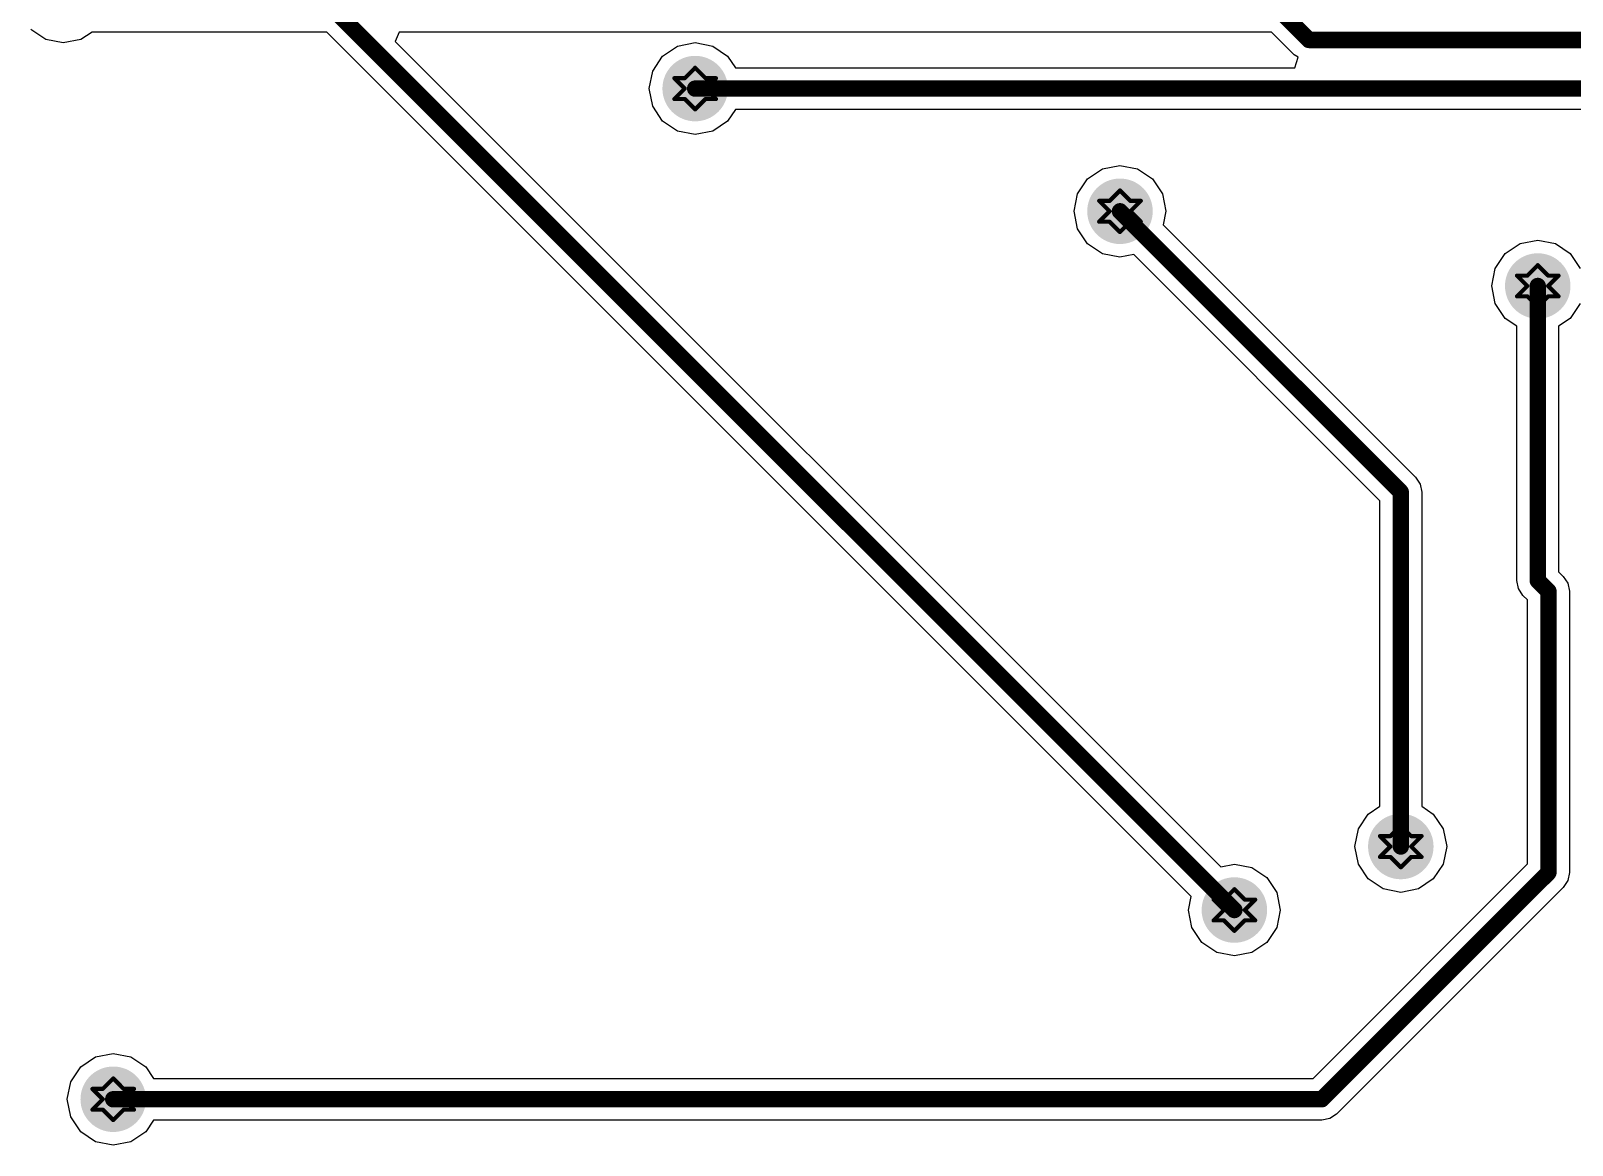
# Paper-space layout 'Лист1' of a CAD drawing. Header units: millimetres. Extents: x 0 to 594, y 0 to 420.
# Drawn here: x 374.17 to 411.77, y 278.08 to 305.27 of the extents above; entities that cross this region are included whole.
import ezdxf

# ---------------------------------------------------------------- set-up
doc = ezdxf.new("R2010")
doc.units = ezdxf.units.MM
doc.layers.add('BottomLayer', color=5, linetype='Continuous')
doc.layers.add('DrillDrawing', color=1, linetype='Continuous')

psp = doc.layouts.new('Лист1')

# ---------------------------------------------------------------- hatches: boundary and pattern name
at = {"layer": 'BottomLayer'}
h = psp.add_hatch(color=5, dxfattribs=at)
edge = h.paths.add_edge_path()
edge.add_arc((390.377, 303.861), 0.799, 0, 360, ccw=False)
h = psp.add_hatch(color=5, dxfattribs=at)
edge = h.paths.add_edge_path()
edge.add_arc((400.741, 300.867), 0.799, 0, 360, ccw=False)
h = psp.add_hatch(color=5, dxfattribs=at)
edge = h.paths.add_edge_path()
edge.add_arc((410.933, 299.044), 0.799, 0, 360, ccw=False)
h = psp.add_hatch(color=5, dxfattribs=at)
edge = h.paths.add_edge_path()
edge.add_arc((407.592, 285.366), 0.799, 0, 360, ccw=False)
h = psp.add_hatch(color=5, dxfattribs=at)
edge = h.paths.add_edge_path()
edge.add_arc((403.532, 283.816), 0.799, 0, 360, ccw=False)
h = psp.add_hatch(color=5, dxfattribs=at)
edge = h.paths.add_edge_path()
edge.add_arc((376.18, 279.199), 0.799, 0, 360, ccw=False)

# ---------------------------------------------------------------- linework, layer by layer
for p, q in [((374.533, 305.059), (374.17, 305.302)), ((374.962, 304.974), (374.533, 305.059)), ((375.39, 305.059), (374.962, 304.974)), ((375.662, 305.241), (375.39, 305.059)), ((381.387, 305.241), (375.662, 305.241)), ((402.478, 284.15), (381.387, 305.241)), ((383.159, 305.241), (383.062, 305.006)), ((383.062, 305.006), (403.198, 284.87)), ((404.437, 305.241), (383.159, 305.241)), ((389.948, 304.896), (390.377, 304.982)), ((390.377, 304.982), (390.805, 304.896)), ((404.991, 304.687), (404.437, 305.241)), ((389.342, 304.29), (389.584, 304.653)), ((389.584, 304.653), (389.948, 304.896)), ((390.805, 304.896), (391.169, 304.653)), ((391.169, 304.653), (391.358, 304.37)), ((405.085, 304.624), (404.991, 304.687)), ((405.008, 304.37), (405.085, 304.624)), ((389.256, 303.861), (389.342, 304.29)), ((391.358, 304.37), (405.008, 304.37)), ((389.342, 303.432), (389.256, 303.861)), ((389.584, 303.069), (389.342, 303.432)), ((391.358, 303.352), (391.169, 303.069)), ((429.996, 303.352), (391.358, 303.352)), ((389.948, 302.826), (389.584, 303.069)), ((390.377, 302.741), (389.948, 302.826)), ((390.805, 302.826), (390.377, 302.741)), ((391.169, 303.069), (390.805, 302.826)), ((400.312, 301.902), (400.741, 301.988)), ((400.741, 301.988), (401.17, 301.902)), ((399.706, 301.296), (399.949, 301.659)), ((399.949, 301.659), (400.312, 301.902)), ((401.17, 301.902), (401.533, 301.659)), ((401.533, 301.659), (401.776, 301.296)), ((399.62, 300.867), (399.706, 301.296)), ((401.776, 301.296), (401.861, 300.867)), ((399.706, 300.438), (399.62, 300.867)), ((401.861, 300.867), (401.795, 300.533)), ((401.795, 300.533), (407.952, 294.377)), ((399.949, 300.075), (399.706, 300.438)), ((400.312, 299.832), (399.949, 300.075)), ((410.141, 299.837), (410.505, 300.08)), ((410.505, 300.08), (410.933, 300.165)), ((410.933, 300.165), (411.362, 300.08)), ((411.362, 300.08), (411.726, 299.837)), ((400.741, 299.747), (400.312, 299.832)), ((401.075, 299.813), (400.741, 299.747)), ((407.082, 293.805), (401.075, 299.813)), ((409.898, 299.473), (410.141, 299.837)), ((411.726, 299.837), (411.968, 299.473)), ((409.813, 299.044), (409.898, 299.473)), ((409.898, 298.616), (409.813, 299.044)), ((410.141, 298.252), (409.898, 298.616)), ((411.968, 298.616), (411.726, 298.252)), ((410.424, 298.063), (410.141, 298.252)), ((411.726, 298.252), (411.443, 298.063)), ((410.424, 291.856), (410.424, 298.063)), ((411.443, 298.063), (411.443, 292.067)), ((407.952, 294.377), (408.062, 294.211)), ((408.062, 294.211), (408.101, 294.016)), ((407.082, 286.347), (407.082, 293.805)), ((408.101, 294.016), (408.101, 286.347)), ((410.463, 291.661), (410.424, 291.856)), ((411.443, 292.067), (411.555, 291.954)), ((411.555, 291.954), (411.665, 291.789)), ((410.573, 291.495), (410.463, 291.661)), ((410.685, 291.383), (410.573, 291.495)), ((411.665, 291.789), (411.704, 291.594)), ((411.704, 291.594), (411.704, 284.73)), ((410.685, 284.941), (410.685, 291.383)), ((406.799, 286.158), (407.082, 286.347)), ((408.101, 286.347), (408.384, 286.158)), ((406.471, 285.366), (406.556, 285.795)), ((406.556, 285.795), (406.799, 286.158)), ((408.384, 286.158), (408.627, 285.795)), ((408.627, 285.795), (408.712, 285.366)), ((406.556, 284.937), (406.471, 285.366)), ((408.712, 285.366), (408.627, 284.937)), ((403.198, 284.87), (403.532, 284.937)), ((403.532, 284.937), (403.961, 284.851)), ((403.961, 284.851), (404.324, 284.609)), ((405.452, 279.708), (410.685, 284.941)), ((406.799, 284.574), (406.556, 284.937)), ((408.627, 284.937), (408.384, 284.574)), ((411.704, 284.73), (411.665, 284.535)), ((404.324, 284.609), (404.567, 284.245)), ((411.555, 284.37), (406.023, 278.838)), ((407.163, 284.331), (406.799, 284.574)), ((407.592, 284.246), (407.163, 284.331)), ((408.02, 284.331), (407.592, 284.246)), ((408.384, 284.574), (408.02, 284.331)), ((411.665, 284.535), (411.555, 284.37)), ((402.412, 283.816), (402.478, 284.15)), ((404.567, 284.245), (404.652, 283.816)), ((402.497, 283.388), (402.412, 283.816)), ((404.652, 283.816), (404.567, 283.388)), ((402.74, 283.024), (402.497, 283.388)), ((404.567, 283.388), (404.324, 283.024)), ((403.103, 282.781), (402.74, 283.024)), ((403.532, 282.696), (403.103, 282.781)), ((403.961, 282.781), (403.532, 282.696)), ((404.324, 283.024), (403.961, 282.781)), ((375.387, 279.991), (375.751, 280.234)), ((375.751, 280.234), (376.18, 280.319)), ((376.18, 280.319), (376.608, 280.234)), ((376.608, 280.234), (376.972, 279.991)), ((375.145, 279.627), (375.387, 279.991)), ((376.972, 279.991), (377.161, 279.708)), ((375.059, 279.199), (375.145, 279.627)), ((377.161, 279.708), (405.452, 279.708)), ((375.145, 278.77), (375.059, 279.199)), ((375.387, 278.406), (375.145, 278.77)), ((377.161, 278.689), (376.972, 278.406)), ((405.663, 278.689), (377.161, 278.689)), ((405.858, 278.728), (405.663, 278.689)), ((406.023, 278.838), (405.858, 278.728)), ((375.751, 278.163), (375.387, 278.406)), ((376.972, 278.406), (376.608, 278.163)), ((376.18, 278.078), (375.751, 278.163)), ((376.608, 278.163), (376.18, 278.078))]:
    psp.add_line(p, q, dxfattribs=at)
at = {"layer": 'BottomLayer', "const_width": 0.4}
for points in [[(403.532, 283.816), (381.598, 305.75)], [(405.351, 305.047), (404.648, 305.75)], [(428.584, 305.047), (405.351, 305.047)], [(429.996, 303.861), (390.377, 303.861)], [(407.592, 294.016), (400.741, 300.867)], [(410.933, 291.856), (410.933, 299.044)], [(407.592, 285.366), (407.592, 294.016)], [(411.195, 291.594), (410.933, 291.856)], [(411.195, 284.73), (411.195, 291.594)], [(411.195, 284.73), (405.663, 279.199)], [(405.663, 279.199), (376.18, 279.199)]]:
    psp.add_lwpolyline(points, dxfattribs=at)
at = {"layer": 'BottomLayer', "const_width": 0.2}
for points in [[(405.451, 305.047, -1), (405.251, 305.047, -1)], [(405.451, 305.047, -1), (405.251, 305.047, -1)], [(390.477, 303.861, -1), (390.277, 303.861, -1)], [(400.841, 300.867, -1), (400.641, 300.867, -1)], [(411.033, 299.044, -1), (410.833, 299.044, -1)], [(407.691, 294.016, -1), (407.492, 294.016, -1)], [(407.691, 294.016, -1), (407.492, 294.016, -1)], [(411.033, 291.856, -1), (410.833, 291.856, -1)], [(411.033, 291.856, -1), (410.833, 291.856, -1)], [(411.294, 291.594, -1), (411.095, 291.594, -1)], [(411.294, 291.594, -1), (411.095, 291.594, -1)], [(407.691, 285.366, -1), (407.492, 285.366, -1)], [(411.294, 284.73, -1), (411.095, 284.73, -1)], [(411.294, 284.73, -1), (411.095, 284.73, -1)], [(403.632, 283.816, -1), (403.432, 283.816, -1)], [(376.28, 279.199, -1), (376.08, 279.199, -1)], [(405.763, 279.199, -1), (405.563, 279.199, -1)], [(405.763, 279.199, -1), (405.563, 279.199, -1)]]:
    psp.add_lwpolyline(points, format="xyb", close=True, dxfattribs=at)
at = {"layer": 'DrillDrawing', "const_width": 0.101}
for points in [[(390.377, 304.369), (390.123, 304.115)], [(390.63, 304.115), (390.377, 304.369)], [(390.123, 304.115), (389.869, 304.115)], [(390.123, 303.861), (389.869, 304.115)], [(390.123, 303.861), (389.869, 303.607)], [(390.884, 304.115), (390.63, 303.861)], [(390.884, 304.115), (390.63, 304.115)], [(390.884, 303.607), (390.63, 303.861)], [(390.123, 303.607), (389.869, 303.607)], [(390.377, 303.354), (390.123, 303.607)], [(390.63, 303.607), (390.377, 303.354)], [(390.884, 303.607), (390.63, 303.607)], [(400.741, 301.375), (400.487, 301.121)], [(400.995, 301.121), (400.741, 301.375)], [(400.487, 301.121), (400.233, 301.121)], [(400.487, 300.867), (400.233, 301.121)], [(400.487, 300.867), (400.233, 300.613)], [(401.248, 301.121), (400.995, 300.867)], [(401.248, 301.121), (400.995, 301.121)], [(401.248, 300.613), (400.995, 300.867)], [(400.487, 300.613), (400.233, 300.613)], [(400.741, 300.36), (400.487, 300.613)], [(400.995, 300.613), (400.741, 300.36)], [(401.248, 300.613), (400.995, 300.613)], [(410.68, 299.298), (410.426, 299.298)], [(410.68, 299.044), (410.426, 299.298)], [(410.933, 299.552), (410.68, 299.298)], [(411.187, 299.298), (410.933, 299.552)], [(411.441, 299.298), (411.187, 299.044)], [(411.441, 299.298), (411.187, 299.298)], [(410.68, 299.044), (410.426, 298.791)], [(411.441, 298.791), (411.187, 299.044)], [(410.68, 298.791), (410.426, 298.791)], [(410.933, 298.537), (410.68, 298.791)], [(411.187, 298.791), (410.933, 298.537)], [(411.441, 298.791), (411.187, 298.791)], [(407.592, 285.873), (407.338, 285.62)], [(407.845, 285.62), (407.592, 285.873)], [(407.338, 285.62), (407.084, 285.62)], [(407.338, 285.366), (407.084, 285.62)], [(407.338, 285.366), (407.084, 285.112)], [(408.099, 285.62), (407.845, 285.366)], [(408.099, 285.62), (407.845, 285.62)], [(408.099, 285.112), (407.845, 285.366)], [(407.338, 285.112), (407.084, 285.112)], [(407.592, 284.859), (407.338, 285.112)], [(407.845, 285.112), (407.592, 284.859)], [(408.099, 285.112), (407.845, 285.112)], [(403.532, 284.324), (403.278, 284.07)], [(403.786, 284.07), (403.532, 284.324)], [(403.278, 284.07), (403.024, 284.07)], [(403.278, 283.816), (403.024, 284.07)], [(404.039, 284.07), (403.786, 283.816)], [(404.039, 284.07), (403.786, 284.07)], [(403.278, 283.816), (403.024, 283.563)], [(403.278, 283.563), (403.024, 283.563)], [(403.532, 283.309), (403.278, 283.563)], [(403.786, 283.563), (403.532, 283.309)], [(404.039, 283.563), (403.786, 283.816)], [(404.039, 283.563), (403.786, 283.563)], [(375.926, 279.452), (375.672, 279.452)], [(375.926, 279.199), (375.672, 279.452)], [(376.18, 279.706), (375.926, 279.452)], [(376.433, 279.452), (376.18, 279.706)], [(376.687, 279.452), (376.433, 279.199)], [(376.687, 279.452), (376.433, 279.452)], [(375.926, 279.199), (375.672, 278.945)], [(376.687, 278.945), (376.433, 279.199)], [(375.926, 278.945), (375.672, 278.945)], [(376.18, 278.691), (375.926, 278.945)], [(376.433, 278.945), (376.18, 278.691)], [(376.687, 278.945), (376.433, 278.945)]]:
    psp.add_lwpolyline(points, dxfattribs=at)
at = {"layer": 'DrillDrawing', "const_width": 0.0507}
for points in [[(390.402, 304.369, -1), (390.351, 304.369, -1)], [(390.402, 304.369, -1), (390.351, 304.369, -1)], [(389.895, 304.115, -1), (389.844, 304.115, -1)], [(389.895, 304.115, -1), (389.844, 304.115, -1)], [(390.148, 304.115, -1), (390.098, 304.115, -1)], [(390.148, 304.115, -1), (390.098, 304.115, -1)], [(390.148, 303.861, -1), (390.098, 303.861, -1)], [(390.148, 303.861, -1), (390.098, 303.861, -1)], [(390.656, 304.115, -1), (390.605, 304.115, -1)], [(390.656, 304.115, -1), (390.605, 304.115, -1)], [(390.656, 303.861, -1), (390.605, 303.861, -1)], [(390.656, 303.861, -1), (390.605, 303.861, -1)], [(390.909, 304.115, -1), (390.859, 304.115, -1)], [(390.909, 304.115, -1), (390.859, 304.115, -1)], [(389.895, 303.607, -1), (389.844, 303.607, -1)], [(389.895, 303.607, -1), (389.844, 303.607, -1)], [(390.148, 303.607, -1), (390.098, 303.607, -1)], [(390.148, 303.607, -1), (390.098, 303.607, -1)], [(390.656, 303.607, -1), (390.605, 303.607, -1)], [(390.656, 303.607, -1), (390.605, 303.607, -1)], [(390.909, 303.607, -1), (390.859, 303.607, -1)], [(390.909, 303.607, -1), (390.859, 303.607, -1)], [(390.402, 303.354, -1), (390.351, 303.354, -1)], [(390.402, 303.354, -1), (390.351, 303.354, -1)], [(400.766, 301.375, -1), (400.715, 301.375, -1)], [(400.766, 301.375, -1), (400.715, 301.375, -1)], [(400.259, 301.121, -1), (400.208, 301.121, -1)], [(400.259, 301.121, -1), (400.208, 301.121, -1)], [(400.512, 301.121, -1), (400.462, 301.121, -1)], [(400.512, 301.121, -1), (400.462, 301.121, -1)], [(400.512, 300.867, -1), (400.462, 300.867, -1)], [(400.512, 300.867, -1), (400.462, 300.867, -1)], [(401.02, 301.121, -1), (400.969, 301.121, -1)], [(401.02, 301.121, -1), (400.969, 301.121, -1)], [(401.02, 300.867, -1), (400.969, 300.867, -1)], [(401.02, 300.867, -1), (400.969, 300.867, -1)], [(401.274, 301.121, -1), (401.223, 301.121, -1)], [(401.274, 301.121, -1), (401.223, 301.121, -1)], [(400.259, 300.613, -1), (400.208, 300.613, -1)], [(400.259, 300.613, -1), (400.208, 300.613, -1)], [(400.512, 300.613, -1), (400.462, 300.613, -1)], [(400.512, 300.613, -1), (400.462, 300.613, -1)], [(401.02, 300.613, -1), (400.969, 300.613, -1)], [(401.02, 300.613, -1), (400.969, 300.613, -1)], [(401.274, 300.613, -1), (401.223, 300.613, -1)], [(401.274, 300.613, -1), (401.223, 300.613, -1)], [(400.766, 300.36, -1), (400.715, 300.36, -1)], [(400.766, 300.36, -1), (400.715, 300.36, -1)], [(410.451, 299.298, -1), (410.401, 299.298, -1)], [(410.451, 299.298, -1), (410.401, 299.298, -1)], [(410.705, 299.298, -1), (410.654, 299.298, -1)], [(410.705, 299.298, -1), (410.654, 299.298, -1)], [(410.959, 299.552, -1), (410.908, 299.552, -1)], [(410.959, 299.552, -1), (410.908, 299.552, -1)], [(411.212, 299.298, -1), (411.162, 299.298, -1)], [(411.212, 299.298, -1), (411.162, 299.298, -1)], [(411.466, 299.298, -1), (411.415, 299.298, -1)], [(411.466, 299.298, -1), (411.415, 299.298, -1)], [(410.705, 299.044, -1), (410.654, 299.044, -1)], [(410.705, 299.044, -1), (410.654, 299.044, -1)], [(411.212, 299.044, -1), (411.162, 299.044, -1)], [(411.212, 299.044, -1), (411.162, 299.044, -1)], [(410.451, 298.791, -1), (410.401, 298.791, -1)], [(410.451, 298.791, -1), (410.401, 298.791, -1)], [(410.705, 298.791, -1), (410.654, 298.791, -1)], [(410.705, 298.791, -1), (410.654, 298.791, -1)], [(410.959, 298.537, -1), (410.908, 298.537, -1)], [(410.959, 298.537, -1), (410.908, 298.537, -1)], [(411.212, 298.791, -1), (411.162, 298.791, -1)], [(411.212, 298.791, -1), (411.162, 298.791, -1)], [(411.466, 298.791, -1), (411.415, 298.791, -1)], [(411.466, 298.791, -1), (411.415, 298.791, -1)], [(407.617, 285.873, -1), (407.566, 285.873, -1)], [(407.617, 285.873, -1), (407.566, 285.873, -1)], [(407.109, 285.62, -1), (407.059, 285.62, -1)], [(407.109, 285.62, -1), (407.059, 285.62, -1)], [(407.363, 285.62, -1), (407.312, 285.62, -1)], [(407.363, 285.62, -1), (407.312, 285.62, -1)], [(407.363, 285.366, -1), (407.312, 285.366, -1)], [(407.363, 285.366, -1), (407.312, 285.366, -1)], [(407.871, 285.62, -1), (407.82, 285.62, -1)], [(407.871, 285.62, -1), (407.82, 285.62, -1)], [(407.871, 285.366, -1), (407.82, 285.366, -1)], [(407.871, 285.366, -1), (407.82, 285.366, -1)], [(408.124, 285.62, -1), (408.074, 285.62, -1)], [(408.124, 285.62, -1), (408.074, 285.62, -1)], [(407.109, 285.112, -1), (407.059, 285.112, -1)], [(407.109, 285.112, -1), (407.059, 285.112, -1)], [(407.363, 285.112, -1), (407.312, 285.112, -1)], [(407.363, 285.112, -1), (407.312, 285.112, -1)], [(407.871, 285.112, -1), (407.82, 285.112, -1)], [(407.871, 285.112, -1), (407.82, 285.112, -1)], [(408.124, 285.112, -1), (408.074, 285.112, -1)], [(408.124, 285.112, -1), (408.074, 285.112, -1)], [(407.617, 284.859, -1), (407.566, 284.859, -1)], [(407.617, 284.859, -1), (407.566, 284.859, -1)], [(403.557, 284.324, -1), (403.506, 284.324, -1)], [(403.557, 284.324, -1), (403.506, 284.324, -1)], [(403.05, 284.07, -1), (402.999, 284.07, -1)], [(403.05, 284.07, -1), (402.999, 284.07, -1)], [(403.304, 284.07, -1), (403.253, 284.07, -1)], [(403.304, 284.07, -1), (403.253, 284.07, -1)], [(403.811, 284.07, -1), (403.76, 284.07, -1)], [(403.811, 284.07, -1), (403.76, 284.07, -1)], [(404.065, 284.07, -1), (404.014, 284.07, -1)], [(404.065, 284.07, -1), (404.014, 284.07, -1)], [(403.05, 283.563, -1), (402.999, 283.563, -1)], [(403.05, 283.563, -1), (402.999, 283.563, -1)], [(403.304, 283.816, -1), (403.253, 283.816, -1)], [(403.304, 283.816, -1), (403.253, 283.816, -1)], [(403.304, 283.563, -1), (403.253, 283.563, -1)], [(403.304, 283.563, -1), (403.253, 283.563, -1)], [(403.811, 283.816, -1), (403.76, 283.816, -1)], [(403.811, 283.816, -1), (403.76, 283.816, -1)], [(403.811, 283.563, -1), (403.76, 283.563, -1)], [(403.811, 283.563, -1), (403.76, 283.563, -1)], [(404.065, 283.563, -1), (404.014, 283.563, -1)], [(404.065, 283.563, -1), (404.014, 283.563, -1)], [(403.557, 283.309, -1), (403.506, 283.309, -1)], [(403.557, 283.309, -1), (403.506, 283.309, -1)], [(375.698, 279.452, -1), (375.647, 279.452, -1)], [(375.698, 279.452, -1), (375.647, 279.452, -1)], [(375.951, 279.452, -1), (375.901, 279.452, -1)], [(375.951, 279.452, -1), (375.901, 279.452, -1)], [(376.205, 279.706, -1), (376.154, 279.706, -1)], [(376.205, 279.706, -1), (376.154, 279.706, -1)], [(376.459, 279.452, -1), (376.408, 279.452, -1)], [(376.459, 279.452, -1), (376.408, 279.452, -1)], [(376.712, 279.452, -1), (376.662, 279.452, -1)], [(376.712, 279.452, -1), (376.662, 279.452, -1)], [(375.951, 279.199, -1), (375.901, 279.199, -1)], [(375.951, 279.199, -1), (375.901, 279.199, -1)], [(376.459, 279.199, -1), (376.408, 279.199, -1)], [(376.459, 279.199, -1), (376.408, 279.199, -1)], [(375.698, 278.945, -1), (375.647, 278.945, -1)], [(375.698, 278.945, -1), (375.647, 278.945, -1)], [(375.951, 278.945, -1), (375.901, 278.945, -1)], [(375.951, 278.945, -1), (375.901, 278.945, -1)], [(376.205, 278.691, -1), (376.154, 278.691, -1)], [(376.205, 278.691, -1), (376.154, 278.691, -1)], [(376.459, 278.945, -1), (376.408, 278.945, -1)], [(376.459, 278.945, -1), (376.408, 278.945, -1)], [(376.712, 278.945, -1), (376.662, 278.945, -1)], [(376.712, 278.945, -1), (376.662, 278.945, -1)]]:
    psp.add_lwpolyline(points, format="xyb", close=True, dxfattribs=at)

doc.saveas('drawing.dxf')
